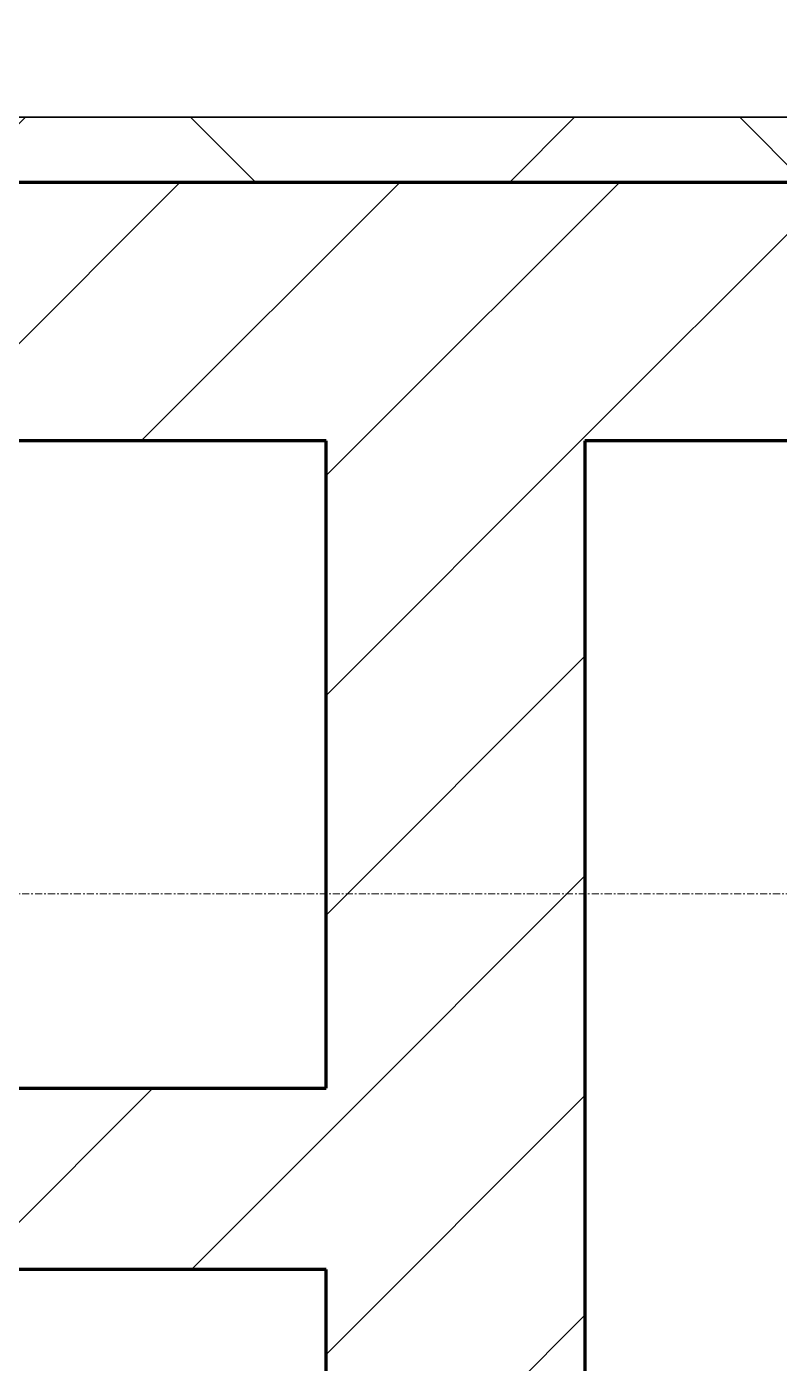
# Model space of a CAD drawing. Header units: millimetres. Extents: x -726012 to -647389, y -20772 to 18805.
# Drawn here: x -679734 to -679152, y 3216 to 4249 of the extents above; entities that cross this region are included whole.
import ezdxf
from ezdxf.xclip import XClip

# ---------------------------------------------------------------- set-up
doc = ezdxf.new("R2010")
doc.units = ezdxf.units.MM
doc.header["$XCLIPFRAME"] = 0
doc.linetypes.add('DPA_Grid _ Level 100', pattern=[10, 5.5, -1.6, 1.3, -1.6])
for name, color, linetype, lineweight in [('A-GLAZ-CURT', 2, 'Continuous', 9), ('A-WALL', 5, 'Continuous', 35), ('A-WALL-FNSH', 2, 'Continuous', 35), ('A-WALL-PATT', 1, 'Continuous', 35), ('S-GRID', 251, 'Continuous', 9)]:
    doc.layers.add(name, color=color, linetype=linetype, lineweight=lineweight)
doc.layers.add('A11_ALU.SOLID SHEET', color=2, linetype='Continuous')
pattern_1 = [(45, (0, 0), (-84.852814, 84.852814), [])]

# ---------------------------------------------------------------- blocks, each defined once
blk = doc.blocks.new('PPLS-PP19_Custom Tile Pattern - Custom Tile Pattern-V194-4233-01 ENLARGED MULTI-PURPOSE LEVEL - REFLECTED CEILING PLAN - SHEET 4')
at = {"layer": 'A-GLAZ-CURT'}
for p, q in [((-300, 0), (300, 0)), ((300, 0), (-300, 0)), ((196, 0), (213.3, 0)), ((213.3, 0), (196, 0)), ((230.1, 0), (300, 0)), ((-300, -50), (300, -50)), ((300, -50), (-300, -50))]:
    blk.add_line(p, q, dxfattribs=at)
for points, knots in [([(168.4, 0), (167.7, 0), (162.5, 0), (147, 0), (113.2, 0), (90.3, 0), (82.5, 0)], [-543.375029, -543.375029, -543.375029, -543.375029, -530.793311, -458.593899, -401.860199, -373.637621, -373.637621, -373.637621, -373.637621]), ([(94.4, 0), (94.4, 0), (94.6, 0), (99.1, 0), (109, 0), (120.8, 0), (139.9, 0), (163.3, 0), (185.2, 0), (193.6, 0), (194.7, 0), (194.8, 0)], [-2348.345796, -2348.345796, -2348.345796, -2348.345796, -2310.419338, -2233.599744, -2052.234781, -1843.028543, -1530.39897, -1095.004608, -529.74427, -295.064701, -265.121568, -265.121568, -265.121568, -265.121568]), ([(157.9, 0), (156.8, 0), (151.7, 0), (143.3, 0), (134, 0), (126.2, 0), (118.6, 0), (114.2, 0), (112, 0), (105.7, 0), (105.2, 0), (105.2, 0)], [-10292.955006, -10292.955006, -10292.955006, -10292.955006, -10098.273015, -9847.788484, -9677.714971, -9567.007022, -9453.21225, -9220.200448, -9012.77275, -8966.157302, -8929.495943, -8929.495943, -8929.495943, -8929.495943]), ([(128.6, 0), (128.8, 0), (130.2, 0), (139.3, 0), (152.7, 0), (161.2, 0), (162.2, 0), (162.8, 0)], [-633.326174, -633.326174, -633.326174, -633.326174, -627.736123, -618.981161, -602.094757, -592.980799, -581.414464, -581.414464, -581.414464, -581.414464]), ([(193.8, 0), (193.3, 0), (190.1, 0), (183.1, 0), (171, 0), (161.9, 0), (161.3, 0), (158.4, 0), (157.9, 0), (157.8, 0)], [-11665.349007, -11665.349007, -11665.349007, -11665.349007, -11565.880756, -11105.624034, -10839.086983, -10768.332124, -10666.779182, -10580.760289, -10550.278881, -10550.278881, -10550.278881, -10550.278881]), ([(300, 0), (286.5, 0), (254.2, 0), (207.1, 0), (177.4, 0), (159.3, 0), (158.3, 0), (158.3, 0)], [-285.253232, -285.253232, -285.253232, -285.253232, -244.693688, -187.987675, -143.776725, -129.632772, -123.352749, -123.352749, -123.352749, -123.352749]), ([(159.1, 0), (159.1, 0), (160.8, 0), (165.2, 0), (174.2, 0), (186, 0), (208.8, 0), (219.4, 0), (230.1, 0)], [-115.643202, -115.643202, -115.643202, -115.643202, -114.681583, -87.660824, -65.295536, -41.623857, -24.459831, 0, 0, 0, 0]), ([(162.8, 0), (165.4, 0), (170.9, 0), (172.6, 0), (172.6, 0)], [-111.264224, -111.264224, -111.264224, -111.264224, -56.742688, -19.085662, -19.085662, -19.085662, -19.085662]), ([(247.1, 0), (246.8, 0), (245, 0), (238.3, 0), (226.6, 0), (221.1, 0), (200.3, 0), (183, 0), (174.3, 0), (169.7, 0), (169, 0)], [-9649.085549, -9649.085549, -9649.085549, -9649.085549, -9581.591397, -9406.094246, -9221.510254, -9016.44624, -8717.832359, -8253.978395, -8152.463617, -8069.855175, -8069.855175, -8069.855175, -8069.855175]), ([(215.2, 0), (214.6, 0), (210.5, 0), (204, 0), (187.5, 0), (175.3, 0), (169.5, 0)], [-203.825446, -203.825446, -203.825446, -203.825446, -198.527383, -184.406837, -162.427601, -142.916156, -142.916156, -142.916156, -142.916156]), ([(171.5, 0), (176.5, 0), (193.2, 0), (201.7, 0), (208.8, 0), (212.1, 0), (217, 0), (218.6, 0)], [-7971.819559, -7971.819559, -7971.819559, -7971.819559, -7784.112253, -7606.717214, -7289.299508, -7042.621073, -6939.296904, -6939.296904, -6939.296904, -6939.296904]), ([(172.1, 0), (177.7, 0), (187.9, 0), (201.1, 0), (207.5, 0), (214, 0), (215.1, 0)], [-255.364076, -255.364076, -255.364076, -255.364076, -237.955587, -223.92608, -215.862851, -208.75215, -208.75215, -208.75215, -208.75215]), ([(300, 0), (288.2, 0), (262, 0), (230.4, 0), (219.9, 0), (219, 0)], [-12528.858583, -12528.858583, -12528.858583, -12528.858583, -11905.454923, -11162.864862, -10856.732305, -10856.732305, -10856.732305, -10856.732305]), ([(219.8, 0), (225.3, 0), (244.4, 0), (266.7, 0), (281.7, 0), (291.7, 0), (296.5, 0), (297.9, 0), (298.1, 0)], [-6915.603924, -6915.603924, -6915.603924, -6915.603924, -6582.165592, -6068.460911, -5766.029927, -5566.724884, -5280.360606, -5199.253518, -5199.253518, -5199.253518, -5199.253518]), ([(219.9, 0), (220.9, 0), (227.8, 0), (242.1, 0), (246.5, 0), (247, 0)], [-10670.940496, -10670.940496, -10670.940496, -10670.940496, -10511.382485, -9925.173265, -9834.877357, -9834.877357, -9834.877357, -9834.877357]), ([(284.8, 0), (284.8, 0), (285.1, 0), (287.5, 0), (293.6, 0), (297.8, 0), (300, 0)], [-4110.630118, -4110.630118, -4110.630118, -4110.630118, -4053.389046, -3959.664717, -3862.421465, -3746.95702, -3746.95702, -3746.95702, -3746.95702]), ([(297.4, 0), (295.8, 0), (291.6, 0), (285.4, 0), (284.9, 0)], [-4803.172655, -4803.172655, -4803.172655, -4803.172655, -4358.271401, -4143.037883, -4143.037883, -4143.037883, -4143.037883])]:
    blk.add_open_spline(points, degree=3, knots=knots, dxfattribs=at)
for points in [[(168.7, 0), (168.7, 0), (169.8, 0), (171.5, 0)], [(195.1, 0), (194.9, 0), (194.4, 0), (193.8, 0)]]:
    blk.add_open_spline(points, degree=3, dxfattribs=at)
blk = doc.blocks.new('PPLS-PP19_Custom Tile Pattern - Custom Tile Pattern-V195-4233-01 ENLARGED MULTI-PURPOSE LEVEL - REFLECTED CEILING PLAN - SHEET 4')
at = {"layer": 'A-GLAZ-CURT'}
for p, q in [((-300, 0), (300, 0)), ((300, 0), (-300, 0)), ((-293.1, 0), (-275.8, 0)), ((-275.8, 0), (-293.1, 0)), ((-222.3, 0), (-205, 0)), ((-205, 0), (-222.3, 0)), ((-300, -50), (300, -50)), ((300, -50), (-300, -50))]:
    blk.add_line(p, q, dxfattribs=at)
at = {"layer": 'A-GLAZ-CURT', "flags": 128}
for points in [[(-300, 0), (-291.6, 0), (-283.3, 0), (-275.2, 0), (-267.3, 0), (-259.5, 0), (-251.8, 0), (-244.6, 0)], [(-244.6, 0), (-252, 0), (-259.7, 0), (-267.5, 0), (-275.5, 0), (-283.6, 0), (-291.7, 0), (-300, 0)], [(-125.2, 0), (-128.5, 0), (-134.2, 0), (-140, 0), (-145.5, 0), (-150.6, 0), (-155.5, 0), (-160.3, 0), (-164.9, 0), (-169.6, 0), (-174.5, 0), (-179.5, 0), (-184.8, 0), (-190.4, 0), (-196.4, 0), (-202.6, 0), (-209, 0), (-215.7, 0), (-222.6, 0), (-229.7, 0), (-237, 0), (-244.4, 0)], [(-244.2, 0), (-236.7, 0), (-229.4, 0), (-222.1, 0), (-214.8, 0), (-207.7, 0), (-200.8, 0), (-194, 0), (-187.5, 0), (-181.4, 0), (-176.2, 0)], [(-175.6, 0), (-170.3, 0), (-165.6, 0), (-162, 0), (-159.5, 0), (-157.5, 0), (-154.5, 0), (-149.4, 0), (-141.8, 0), (-132.8, 0), (-126.1, 0)]]:
    blk.add_lwpolyline(points, dxfattribs=at)
at = {"layer": 'A-GLAZ-CURT'}
for points, knots in [([(-300, 0), (-284.7, 0), (-236.6, 0), (-174.6, 0), (-130, 0), (-113.9, 0), (-108.7, 0), (-108.5, 0)], [-5323.127839, -5323.127839, -5323.127839, -5323.127839, -4502.809032, -2700.551212, -1002.059161, -460.363443, -443.593987, -443.593987, -443.593987, -443.593987]), ([(-244.6, 0), (-256.8, 0), (-274.8, 0), (-294.5, 0), (-300, 0)], [-14482.896641, -14482.896641, -14482.896641, -14482.896641, -13729.592194, -13439.944408, -13439.944408, -13439.944408, -13439.944408]), ([(-137.9, 0), (-140.6, 0), (-147.7, 0), (-147.7, 0), (-158.7, 0), (-174, 0), (-185.6, 0), (-209.8, 0), (-232, 0), (-255.2, 0), (-262.6, 0), (-264.9, 0), (-265.4, 0)], [-3187.727384, -3187.727384, -3187.727384, -3187.727384, -2919.378265, -2477.344047, -2237.412286, -2029.680487, -1755.085331, -1400.429864, -858.079193, -543.655514, -208.940337, 0, 0, 0, 0]), ([(-258.6, 0), (-257.9, 0), (-254.4, 0), (-248.9, 0), (-244.6, 0)], [-5722.54675, -5722.54675, -5722.54675, -5722.54675, -5657.471696, -5422.640931, -5422.640931, -5422.640931, -5422.640931]), ([(-244, 0), (-236.7, 0), (-226, 0), (-213.1, 0), (-200.2, 0), (-188.5, 0), (-179.8, 0), (-176.2, 0)], [-5413.335975, -5413.335975, -5413.335975, -5413.335975, -5017.494783, -4832.723979, -4666.091899, -4349.945572, -4158.078415, -4158.078415, -4158.078415, -4158.078415]), ([(-107.9, 0), (-116.2, 0), (-146.7, 0), (-192.5, 0), (-233.3, 0), (-243.5, 0)], [-17979.016878, -17979.016878, -17979.016878, -17979.016878, -17136.203329, -15131.813646, -14505.351588, -14505.351588, -14505.351588, -14505.351588]), ([(-176.2, 0), (-176.9, 0), (-183.9, 0), (-199.5, 0), (-216.6, 0), (-231.3, 0), (-233.5, 0), (-234, 0)], [-1800.382347, -1800.382347, -1800.382347, -1800.382347, -1763.376603, -1422.553702, -978.033455, -846.069444, -682.911962, -682.911962, -682.911962, -682.911962]), ([(-233.5, 0), (-233.4, 0), (-232.4, 0), (-230.7, 0), (-225.3, 0), (-223.6, 0)], [-455.274641, -455.274641, -455.274641, -455.274641, -440.605512, -119.536984, 0, 0, 0, 0]), ([(-223.6, 0), (-219.4, 0), (-206.2, 0), (-188.6, 0), (-169, 0), (-152.1, 0), (-136.8, 0), (-127.3, 0), (-124.2, 0), (-123.4, 0), (-123.3, 0)], [-5463.295695, -5463.295695, -5463.295695, -5463.295695, -5161.076232, -4739.070012, -4465.409639, -4149.119819, -3839.893365, -3647.167523, -3488.92562, -3439.852845, -3439.852845, -3439.852845, -3439.852845]), ([(-175.7, 0), (-172.9, 0), (-166.6, 0), (-158.7, 0), (-157.2, 0)], [-4147.886235, -4147.886235, -4147.886235, -4147.886235, -4000.813434, -3840.635403, -3840.635403, -3840.635403, -3840.635403]), ([(-133.8, 0), (-135.5, 0), (-137.8, 0), (-149.3, 0), (-160.9, 0), (-169.7, 0), (-175.1, 0)], [-2731.647847, -2731.647847, -2731.647847, -2731.647847, -2418.507304, -2308.929706, -2113.765672, -1821.098565, -1821.098565, -1821.098565, -1821.098565]), ([(-152.3, 0), (-151, 0), (-147.7, 0), (-143.6, 0), (-138.6, 0)], [-3494.978217, -3494.978217, -3494.978217, -3494.978217, -3371.022232, -3227.460399, -3227.460399, -3227.460399, -3227.460399]), ([(-118.8, 0), (-121.9, 0), (-126.3, 0), (-137, 0), (-147.5, 0), (-150, 0), (-150.6, 0)], [-5938.474035, -5938.474035, -5938.474035, -5938.474035, -5700.061948, -5508.838257, -5298.784692, -5196.16478, -5196.16478, -5196.16478, -5196.16478]), ([(-150.3, 0), (-150.1, 0), (-147.7, 0), (-142.6, 0), (-127.3, 0), (-107.3, 0), (-90.4, 0), (-75.3, 0), (-68.4, 0), (-65.1, 0), (-63.6, 0)], [-4948.728362, -4948.728362, -4948.728362, -4948.728362, -4883.323924, -4440.880425, -4054.690705, -3793.097032, -3402.597032, -3144.956779, -3050.982048, -2969.237017, -2969.237017, -2969.237017, -2969.237017]), ([(-39.6, 0), (-43.7, 0), (-56.2, 0), (-78.2, 0), (-110.9, 0), (-130.5, 0), (-147.7, 0), (-149.1, 0)], [-8365.858803, -8365.858803, -8365.858803, -8365.858803, -8073.216054, -7508.296369, -7004.680444, -6449.282163, -6277.220794, -6277.220794, -6277.220794, -6277.220794]), ([(-148.2, 0), (-146.9, 0), (-140.1, 0), (-137.3, 0), (-133.9, 0), (-128.8, 0), (-126.5, 0)], [-6162.058746, -6162.058746, -6162.058746, -6162.058746, -6017.569127, -5560.701257, -5364.112219, -5231.017328, -5231.017328, -5231.017328, -5231.017328]), ([(-108.7, 0), (-114.6, 0), (-124.7, 0), (-139, 0), (-146.1, 0), (-146.9, 0)], [-1261.02735, -1261.02735, -1261.02735, -1261.02735, -945.742622, -741.901385, -489.130243, -489.130243, -489.130243, -489.130243]), ([(-146.7, 0), (-146.6, 0), (-145.5, 0), (-135.7, 0), (-128.3, 0), (-125.2, 0)], [-420.34245, -420.34245, -420.34245, -420.34245, -406.956646, -290.263673, 0, 0, 0, 0]), ([(-127.4, 0), (-131.6, 0), (-133.2, 0), (-134.1, 0), (-134.1, 0)], [-8540.990293, -8540.990293, -8540.990293, -8540.990293, -8266.114998, -8246.473386, -8246.473386, -8246.473386, -8246.473386]), ([(-134.1, 0), (-133.3, 0), (-130.3, 0), (-120.9, 0), (-111.9, 0), (-108.9, 0)], [-7657.439573, -7657.439573, -7657.439573, -7657.439573, -7293.749979, -6839.55839, -6626.630399, -6626.630399, -6626.630399, -6626.630399]), ([(-120.1, 0), (-120.1, 0), (-120.2, 0), (-121.3, 0), (-129.2, 0), (-133.8, 0)], [-2933.992132, -2933.992132, -2933.992132, -2933.992132, -2920.575025, -2840.280255, -2731.647847, -2731.647847, -2731.647847, -2731.647847]), ([(-113.4, 0), (-113.4, 0), (-114, 0), (-119.7, 0), (-125.4, 0), (-127, 0), (-127.4, 0)], [-328.499627, -328.499627, -328.499627, -328.499627, -282.672656, -98.539552, -24.539552, 0, 0, 0, 0]), ([(-126.5, 0), (-122.4, 0), (-108.7, 0), (-86.7, 0), (-63.4, 0), (-54.4, 0), (-49, 0), (-42.9, 0), (-39.6, 0)], [-5231.017328, -5231.017328, -5231.017328, -5231.017328, -4994.692869, -4542.524482, -4008.285538, -3689.699207, -3546.54457, -3373.854434, -3373.854434, -3373.854434, -3373.854434]), ([(-125.2, 0), (-124.9, 0), (-122, 0), (-115.2, 0), (-109, 0), (-107.9, 0)], [-3362.7396, -3362.7396, -3362.7396, -3362.7396, -3342.215224, -3074.362186, -3017.094615, -3017.094615, -3017.094615, -3017.094615]), ([(-122.1, 0), (-122, 0), (-121.7, 0), (-121.2, 0), (-120.9, 0)], [-3136.336417, -3136.336417, -3136.336417, -3136.336417, -3110.304437, -3035.164275, -3035.164275, -3035.164275, -3035.164275]), ([(-39.7, 0), (-40.5, 0), (-45.1, 0), (-46.1, 0), (-60.6, 0), (-81.2, 0), (-99.5, 0), (-114, 0), (-117.3, 0), (-118.8, 0)], [-1732.054927, -1732.054927, -1732.054927, -1732.054927, -1672.078046, -1405.135169, -1060.00838, -740.068933, -229.489605, -116.330425, 0, 0, 0, 0]), ([(-117.7, 0), (-117.2, 0), (-114.8, 0), (-113.4, 0), (-113.4, 0)], [-821.249067, -821.249067, -821.249067, -821.249067, -394.672656, -330.879064, -330.879064, -330.879064, -330.879064]), ([(-107.9, 0), (-108.3, 0), (-112.9, 0), (-116.6, 0), (-117.6, 0)], [-1478.24832, -1478.24832, -1478.24832, -1478.24832, -1433.981041, -985.49888, -985.49888, -985.49888, -985.49888]), ([(-115.8, 0), (-115, 0), (-112.5, 0), (-108.6, 0), (-108, 0)], [-5724.064692, -5724.064692, -5724.064692, -5724.064692, -5430.283136, -5382.062616, -5382.062616, -5382.062616, -5382.062616]), ([(-39.5, 0), (-40, 0), (-45.4, 0), (-56.2, 0), (-75.6, 0), (-94, 0), (-112, 0), (-114.9, 0), (-115.6, 0)], [-1818.977932, -1818.977932, -1818.977932, -1818.977932, -1792.521578, -1466.981642, -1208.454564, -789.402658, -501.969187, -243.577221, -243.577221, -243.577221, -243.577221]), ([(-40.5, 0), (-41.6, 0), (-45, 0), (-59, 0), (-84.6, 0), (-101.1, 0), (-107.9, 0)], [-3777.745706, -3777.745706, -3777.745706, -3777.745706, -3538.256648, -2842.901703, -2193.204658, -1478.430219, -1478.430219, -1478.430219, -1478.430219]), ([(-107.9, 0), (-102.7, 0), (-89.5, 0), (-74, 0), (-62.7, 0), (-60.4, 0), (-60, 0)], [-6602.587496, -6602.587496, -6602.587496, -6602.587496, -6236.997189, -5713.340575, -5140.470607, -5006.787413, -5006.787413, -5006.787413, -5006.787413]), ([(-86.2, 0), (-91.4, 0), (-98.4, 0), (-106, 0), (-107.9, 0)], [-1681.3698, -1681.3698, -1681.3698, -1681.3698, -1374.161226, -1274.576204, -1274.576204, -1274.576204, -1274.576204]), ([(-107.6, 0), (-105.5, 0), (-97.8, 0), (-85.3, 0), (-71.7, 0), (-65.9, 0), (-65.1, 0)], [-3012.454225, -3012.454225, -3012.454225, -3012.454225, -2902.289527, -2605.247022, -2322.099534, -2241.8264, -2241.8264, -2241.8264, -2241.8264]), ([(-72.9, 0), (-75.5, 0), (-85.5, 0), (-98.3, 0), (-107.5, 0)], [-19442.345229, -19442.345229, -19442.345229, -19442.345229, -18935.241197, -17992.138722, -17992.138722, -17992.138722, -17992.138722]), ([(-107.1, 0), (-103.9, 0), (-95.4, 0), (-71.3, 0), (-42.5, 0), (-12.8, 0), (4.2, 0), (9.6, 0), (10.1, 0), (10.2, 0)], [-5358.698861, -5358.698861, -5358.698861, -5358.698861, -5103.229623, -4799.173296, -4065.652676, -3589.737505, -3285.047089, -3066.359526, -3044.715262, -3044.715262, -3044.715262, -3044.715262]), ([(-91.5, 0), (-90.1, 0), (-84.7, 0), (-77.4, 0), (-72.7, 0), (-72.6, 0), (-72.6, 0)], [-19832.387487, -19832.387487, -19832.387487, -19832.387487, -19753.885894, -19541.04734, -19478.625389, -19471.062469, -19471.062469, -19471.062469, -19471.062469]), ([(-64, 0), (-64.1, 0), (-72.5, 0), (-80.6, 0), (-86.2, 0)], [-2171.769325, -2171.769325, -2171.769325, -2171.769325, -2007.031671, -1681.3698, -1681.3698, -1681.3698, -1681.3698]), ([(-29, 0), (-34, 0), (-43.7, 0), (-56.4, 0), (-71.7, 0), (-77.8, 0), (-82.7, 0), (-83.3, 0), (-83.3, 0)], [-2680.714891, -2680.714891, -2680.714891, -2680.714891, -2413.671296, -2161.752162, -2006.592567, -1646.621388, -1424.436217, -1393.971743, -1393.971743, -1393.971743, -1393.971743]), ([(-83.3, 0), (-83.3, 0), (-82.9, 0), (-76.1, 0), (-63, 0), (-50.1, 0), (-42.2, 0), (-39.9, 0)], [-1393.4169, -1393.4169, -1393.4169, -1393.4169, -1353.722004, -1274.333717, -1073.56893, -651.549973, -428.914382, -428.914382, -428.914382, -428.914382]), ([(31.2, 0), (26, 0), (12, 0), (-16.9, 0), (-47.4, 0), (-65.8, 0), (-66.4, 0), (-66.4, 0)], [-4496.803627, -4496.803627, -4496.803627, -4496.803627, -4222.080604, -3745.412743, -2981.410125, -2542.574734, -2498.224237, -2498.224237, -2498.224237, -2498.224237]), ([(-66.4, 0), (-66.4, 0), (-63.6, 0), (-53.6, 0), (-34.4, 0), (-29.8, 0), (-29.2, 0)], [-2493.31794, -2493.31794, -2493.31794, -2493.31794, -2315.303971, -1809.437387, -963.711516, -666.19313, -666.19313, -666.19313, -666.19313]), ([(-63.6, 0), (-61.5, 0), (-57.4, 0), (-54.5, 0), (-45.2, 0), (-40.8, 0), (-40.5, 0), (-40.4, 0)], [-2969.237017, -2969.237017, -2969.237017, -2969.237017, -2851.217951, -2734.127174, -2474.780881, -2410.990208, -2350.645972, -2350.645972, -2350.645972, -2350.645972]), ([(-58.8, 0), (-58.4, 0), (-57.3, 0), (-54.2, 0), (-46.3, 0), (-42.6, 0), (-41.8, 0)], [-4859.52896, -4859.52896, -4859.52896, -4859.52896, -4680.891996, -4469.85053, -4321.566175, -4270.495146, -4270.495146, -4270.495146, -4270.495146]), ([(28.4, 0), (26.8, 0), (22.1, 0), (12.8, 0), (-2.9, 0), (-20.6, 0), (-32.8, 0), (-44.9, 0), (-51.4, 0), (-51.8, 0)], [-2192.696995, -2192.696995, -2192.696995, -2192.696995, -2106.613311, -1925.670641, -1617.263037, -1290.787923, -1039.307308, -819.71621, -644.910881, -644.910881, -644.910881, -644.910881]), ([(-51.8, 0), (-51.8, 0), (-51.8, 0), (-47.4, 0), (-46, 0), (-40.2, 0), (-36.8, 0)], [-632.814994, -632.814994, -632.814994, -632.814994, -627.965721, -508.377888, -260.442412, 0, 0, 0, 0]), ([(-41.8, 0), (-39.9, 0), (-37.7, 0), (-36.9, 0), (-36.8, 0)], [-4270.495146, -4270.495146, -4270.495146, -4270.495146, -4161.040818, -4106.245333, -4106.245333, -4106.245333, -4106.245333]), ([(-36.6, 0), (-36.6, 0), (-38.3, 0), (-39.5, 0), (-39.6, 0)], [-4069.478503, -4069.478503, -4069.478503, -4069.478503, -3858.647035, -3835.226584, -3835.226584, -3835.226584, -3835.226584]), ([(-39.5, 0), (-38.3, 0), (-35.4, 0), (-33.6, 0), (-29.9, 0), (-28.6, 0)], [-415.832972, -415.832972, -415.832972, -415.832972, -296.515819, -83.513472, 0, 0, 0, 0]), ([(-36.3, 0), (-36.4, 0), (-37, 0), (-38.5, 0), (-39.5, 0)], [-1855.773136, -1855.773136, -1855.773136, -1855.773136, -1810.870157, -1736.742833, -1736.742833, -1736.742833, -1736.742833]), ([(-26.8, 0), (-27.8, 0), (-32.3, 0), (-37.1, 0), (-39.4, 0)], [-8718.362214, -8718.362214, -8718.362214, -8718.362214, -8532.293389, -8369.627725, -8369.627725, -8369.627725, -8369.627725]), ([(9.3, 0), (9.1, 0), (7.6, 0), (2.6, 0), (-12.2, 0), (-25.1, 0), (-34.6, 0), (-39.2, 0)], [-2922.926651, -2922.926651, -2922.926651, -2922.926651, -2882.788014, -2720.818881, -2518.50168, -2125.455881, -1826.829157, -1826.829157, -1826.829157, -1826.829157]), ([(-39, 0), (-38, 0), (-28.7, 0), (-18, 0), (8.6, 0), (15, 0), (22.9, 0), (31, 0), (39, 0), (51.2, 0), (58.7, 0), (61.3, 0), (61.5, 0)], [-3362.796854, -3362.796854, -3362.796854, -3362.796854, -3315.260113, -2864.387349, -2439.246196, -2084.094819, -1956.422387, -1818.904206, -1645.594513, -1443.202566, -1228.752106, -1120.932285, -1120.932285, -1120.932285, -1120.932285]), ([(-36.8, 0), (-32.4, 0), (-19.2, 0), (2.8, 0), (20.7, 0), (28.8, 0)], [-6191.144455, -6191.144455, -6191.144455, -6191.144455, -5862.463379, -5340.621928, -4918.939309, -4918.939309, -4918.939309, -4918.939309]), ([(-36.3, 0), (-36.3, 0), (-34.7, 0), (-28.9, 0), (-27, 0), (-26.5, 0)], [-9150.272121, -9150.272121, -9150.272121, -9150.272121, -9057.163041, -8919.836787, -8834.607043, -8834.607043, -8834.607043, -8834.607043]), ([(30.8, 0), (29.3, 0), (20.1, 0), (3.5, 0), (-16.6, 0), (-34.8, 0), (-36, 0)], [-10462.034656, -10462.034656, -10462.034656, -10462.034656, -10363.088938, -9884.23066, -9424.652049, -9182.880979, -9182.880979, -9182.880979, -9182.880979]), ([(-33.3, 0), (-33.3, 0), (-32.9, 0), (-31.2, 0), (-30.5, 0)], [-2415.024266, -2415.024266, -2415.024266, -2415.024266, -2357.633367, -2323.618664, -2323.618664, -2323.618664, -2323.618664]), ([(70.6, 0), (66.2, 0), (55.8, 0), (39.6, 0), (24.7, 0), (2.6, 0), (-17.8, 0), (-30.6, 0), (-31.8, 0), (-32, 0)], [-4647.237329, -4647.237329, -4647.237329, -4647.237329, -4326.416877, -4098.545751, -3766.694881, -3333.063701, -2994.501669, -2698.150104, -2614.070998, -2614.070998, -2614.070998, -2614.070998]), ([(-30.8, 0), (-30.7, 0), (-30, 0), (-23.5, 0), (-15.8, 0), (-15.2, 0)], [-54176.191683, -54176.191683, -54176.191683, -54176.191683, -54157.274271, -53749.15266, -53717.791567, -53717.791567, -53717.791567, -53717.791567]), ([(-30.5, 0), (-27.1, 0), (-17.8, 0), (6, 0), (22.1, 0), (37.4, 0), (45.9, 0), (57.8, 0), (64.5, 0), (72.7, 0), (75.2, 0), (76, 0), (76.2, 0)], [-2323.618664, -2323.618664, -2323.618664, -2323.618664, -2142.497158, -1716.209403, -1206.526904, -1089.329421, -901.315459, -753.071572, -495.328968, -421.953223, -334.951786, -290.452333, -290.452333, -290.452333, -290.452333]), ([(-13, 0), (-14.4, 0), (-17.7, 0), (-26, 0), (-29.5, 0), (-30.2, 0)], [-55207.591944, -55207.591944, -55207.591944, -55207.591944, -54789.006179, -54461.685999, -54290.791712, -54290.791712, -54290.791712, -54290.791712]), ([(-29, 0), (-28.7, 0), (-27.4, 0), (-24.5, 0), (-22.6, 0)], [-166.548282, -166.548282, -166.548282, -166.548282, -102.06493, 0, 0, 0, 0]), ([(8.3, 0), (8.2, 0), (7.2, 0), (0.3, 0), (-13.9, 0), (-24.9, 0), (-29, 0)], [-3574.286521, -3574.286521, -3574.286521, -3574.286521, -3526.962355, -3285.499107, -2903.012179, -2680.714891, -2680.714891, -2680.714891, -2680.714891]), ([(-28.6, 0), (-26.9, 0), (-20.3, 0), (-11.5, 0), (2.1, 0), (13.2, 0), (21.2, 0), (24.6, 0), (24.7, 0), (24.7, 0)], [-5361.429781, -5361.429781, -5361.429781, -5361.429781, -5261.36855, -5050.479954, -4785.90057, -4596.498881, -4445.288762, -4384.376941, -4376.041937, -4376.041937, -4376.041937, -4376.041937]), ([(-22.6, 0), (-20.3, 0), (-17, 0), (-11.4, 0), (-7.7, 0), (-6.6, 0), (-6.4, 0)], [-56468.192263, -56468.192263, -56468.192263, -56468.192263, -56344.022017, -56303.229861, -56166.290093, -56124.392176, -56124.392176, -56124.392176, -56124.392176]), ([(-15.2, 0), (-13.1, 0), (3.4, 0), (20.7, 0), (28.6, 0)], [-461.142613, -461.142613, -461.142613, -461.142613, -429.606584, -404.286242, -404.286242, -404.286242, -404.286242]), ([(-6.5, 0), (-6.7, 0), (-7.2, 0), (-7.6, 0), (-7.8, 0)], [-56009.792147, -56009.792147, -56009.792147, -56009.792147, -55949.290093, -55895.192118, -55895.192118, -55895.192118, -55895.192118]), ([(-2.6, 0), (-2.5, 0), (-1.2, 0), (4.9, 0), (16, 0), (22.5, 0), (24.5, 0)], [-226.825321, -226.825321, -226.825321, -226.825321, -220.269177, -206.416616, -198.214427, -187.717507, -187.717507, -187.717507, -187.717507]), ([(103.1, 0), (101.1, 0), (86.3, 0), (63.3, 0), (35.8, 0), (12, 0), (3.1, 0), (-1.7, 0), (-2.3, 0)], [-375.435014, -375.435014, -375.435014, -375.435014, -369.147452, -330.153101, -307.516438, -285.83788, -246.234814, -234.646884, -234.646884, -234.646884, -234.646884]), ([(24.7, 0), (24.5, 0), (21, 0), (15.5, 0), (10.8, 0), (9.6, 0)], [-4368.572414, -4368.572414, -4368.572414, -4368.572414, -4306.476363, -4080.000647, -3772.857994, -3772.857994, -3772.857994, -3772.857994]), ([(18.2, 0), (19.1, 0), (24.3, 0), (25.7, 0), (26.1, 0)], [-5700.113719, -5700.113719, -5700.113719, -5700.113719, -5554.232259, -5302.431367, -5302.431367, -5302.431367, -5302.431367]), ([(96, 0), (95.8, 0), (90.9, 0), (85.6, 0), (74.4, 0), (62.3, 0), (51.8, 0), (43.8, 0), (29.5, 0), (20.7, 0), (18.9, 0), (18.2, 0)], [-7548.167004, -7548.167004, -7548.167004, -7548.167004, -7531.75727, -7135.649961, -6924.452779, -6738.82075, -6548.303034, -6314.283804, -6135.05769, -5972.647715, -5832.674503, -5832.674503, -5832.674503, -5832.674503]), ([(28.8, 0), (33.1, 0), (51.3, 0), (74.6, 0), (93, 0), (97.1, 0)], [-404.099035, -404.099035, -404.099035, -404.099035, -390.253598, -346.313304, -333.742304, -333.742304, -333.742304, -333.742304]), ([(76.6, 0), (74.8, 0), (67.7, 0), (53.5, 0), (38.8, 0), (30.8, 0), (28.8, 0)], [-3095.572228, -3095.572228, -3095.572228, -3095.572228, -2950.589685, -2634.532728, -2313.748533, -2200.098674, -2200.098674, -2200.098674, -2200.098674]), ([(29.3, 0), (30.4, 0), (34.6, 0), (48.4, 0), (70.2, 0), (88, 0), (97.1, 0)], [-143.783622, -143.783622, -143.783622, -143.783622, -135.792042, -118.513713, -97.899267, -68.920535, -68.920535, -68.920535, -68.920535]), ([(29.5, 0), (29.6, 0), (31.2, 0), (38.1, 0), (53.4, 0), (71.7, 0), (84.8, 0), (86, 0), (92.5, 0), (94.3, 0)], [-4904.749014, -4904.749014, -4904.749014, -4904.749014, -4887.603822, -4705.298446, -4353.683244, -3960.84581, -3759.045785, -3336.541051, -2783.776468, -2783.776468, -2783.776468, -2783.776468]), ([(29.8, 0), (36.1, 0), (51.6, 0), (70.9, 0), (82.1, 0), (83.7, 0)], [-4901.322694, -4901.322694, -4901.322694, -4901.322694, -4573.028122, -4094.177415, -3869.465285, -3869.465285, -3869.465285, -3869.465285]), ([(53.2, 0), (53.1, 0), (52.2, 0), (45, 0), (36.5, 0), (30.8, 0)], [-622.740158, -622.740158, -622.740158, -622.740158, -566.066452, -360.610861, 0, 0, 0, 0]), ([(136.4, 0), (121.7, 0), (86.9, 0), (51.2, 0), (31.2, 0)], [-106.750556, -106.750556, -106.750556, -106.750556, -59.610984, 0, 0, 0, 0]), ([(165.4, 0), (160.5, 0), (146.4, 0), (109.8, 0), (76.9, 0), (57.8, 0), (46.5, 0), (41.2, 0), (36, 0), (35.5, 0), (35.5, 0)], [-527.901074, -527.901074, -527.901074, -527.901074, -458.593899, -401.860199, -357.622665, -341.267687, -334.000314, -326.15566, -319.318397, -317.489778, -317.489778, -317.489778, -317.489778]), ([(36.3, 0), (37.8, 0), (48.8, 0), (64.8, 0), (83, 0), (94.4, 0), (96.5, 0)], [-314.598523, -314.598523, -314.598523, -314.598523, -305.899624, -287.17622, -249.500363, -240.79965, -240.79965, -240.79965, -240.79965]), ([(61.5, 0), (61.5, 0), (61.2, 0), (54.6, 0), (53.7, 0), (53.6, 0)], [-1113.311073, -1113.311073, -1113.311073, -1113.311073, -1096.402191, -891.204116, -747.28819, -747.28819, -747.28819, -747.28819]), ([(76.2, 0), (75.6, 0), (73.6, 0), (71, 0), (70.6, 0)], [-193.634889, -193.634889, -193.634889, -193.634889, -31.537676, 0, 0, 0, 0]), ([(94.4, 0), (94.4, 0), (94.6, 0), (95.8, 0), (96.7, 0)], [-2348.345796, -2348.345796, -2348.345796, -2348.345796, -2310.419338, -2253.533331, -2253.533331, -2253.533331, -2253.533331]), ([(97, 0), (97.2, 0), (100.5, 0), (109, 0), (120.8, 0), (139.9, 0), (163.3, 0), (185.2, 0), (193.6, 0), (194.7, 0), (194.8, 0)], [-2246.266323, -2246.266323, -2246.266323, -2246.266323, -2233.599744, -2052.234781, -1843.028543, -1530.39897, -1095.004608, -529.74427, -295.064701, -265.121568, -265.121568, -265.121568, -265.121568]), ([(97.1, 0), (107.8, 0), (125.2, 0), (132.4, 0), (134.6, 0)], [-239.920566, -239.920566, -239.920566, -239.920566, -194.761443, -152.241002, -152.241002, -152.241002, -152.241002]), ([(114.4, 0), (114.2, 0), (112.1, 0), (105.9, 0), (98.9, 0), (97.1, 0)], [-8148.58938, -8148.58938, -8148.58938, -8148.58938, -8105.191388, -7723.759874, -7576.587838, -7576.587838, -7576.587838, -7576.587838]), ([(97.6, 0), (111.2, 0), (124.8, 0), (138.3, 0), (138.5, 0)], [-333.215778, -333.215778, -333.215778, -333.215778, -291.370682, -290.5735, -290.5735, -290.5735, -290.5735]), ([(98.1, 0), (99.4, 0), (108.2, 0), (116.4, 0), (128.6, 0), (128.9, 0)], [-67.897822, -67.897822, -67.897822, -67.897822, -63.759246, -39.050993, -35.895543, -35.895543, -35.895543, -35.895543]), ([(129, 0), (129, 0), (124.4, 0), (122.4, 0), (115, 0), (108, 0), (103.1, 0)], [-35.386604, -35.386604, -35.386604, -35.386604, -31.430235, -22.807238, -15.488593, 0, 0, 0, 0]), ([(157.9, 0), (156.8, 0), (151.7, 0), (143.3, 0), (134, 0), (126.2, 0), (118.6, 0), (114.2, 0), (112, 0), (105.7, 0), (105.2, 0), (105.2, 0)], [-10292.955006, -10292.955006, -10292.955006, -10292.955006, -10098.273015, -9847.788484, -9677.714971, -9567.007022, -9453.21225, -9220.200448, -9012.77275, -8966.157302, -8929.495943, -8929.495943, -8929.495943, -8929.495943]), ([(105.3, 0), (105.5, 0), (111, 0), (112.7, 0), (113.6, 0)], [-8920.561005, -8920.561005, -8920.561005, -8920.561005, -8814.835624, -8577.462505, -8577.462505, -8577.462505, -8577.462505]), ([(128.6, 0), (128.8, 0), (130.2, 0), (139.3, 0), (152.7, 0), (161.2, 0), (162.2, 0), (162.8, 0)], [-633.326174, -633.326174, -633.326174, -633.326174, -627.736123, -618.981161, -602.094757, -592.980799, -581.414464, -581.414464, -581.414464, -581.414464]), ([(137.1, 0), (136, 0), (133.6, 0), (129.9, 0), (129.1, 0)], [-670.405967, -670.405967, -670.405967, -670.405967, -651.020627, -640.742133, -640.742133, -640.742133, -640.742133])]:
    blk.add_open_spline(points, degree=3, knots=knots, dxfattribs=at)
for points in [[(-108, 0), (-103.9, 0), (-98.9, 0), (-91.5, 0)], [(-39.6, 0), (-38.9, 0), (-38, 0), (-37.4, 0)], [(24.5, 0), (25.2, 0), (25.7, 0), (26, 0)], [(27.4, 0), (27.7, 0), (28.1, 0), (28.6, 0)], [(80.3, 0), (79.6, 0), (78.3, 0), (76.6, 0)], [(84.1, 0), (83.5, 0), (82.4, 0), (81.7, 0)]]:
    blk.add_open_spline(points, degree=3, dxfattribs=at)
blk = doc.blocks.new('*U885')
at = {"layer": 'A-GLAZ-CURT'}
for name, p in [('PPLS-PP19_Custom Tile Pattern - Custom Tile Pattern-V194-4233-01 ENLARGED MULTI-PURPOSE LEVEL - REFLECTED CEILING PLAN - SHEET 4', (-3600, 11720.4)), ('PPLS-PP19_Custom Tile Pattern - Custom Tile Pattern-V195-4233-01 ENLARGED MULTI-PURPOSE LEVEL - REFLECTED CEILING PLAN - SHEET 4', (-3000, 11720.4))]:
    blk.add_blockref(name, p, dxfattribs=at)
blk = doc.blocks.new('*U1287')
blk.add_lwpolyline([(21173.4, -580), (28210, -580), (28210, -6850), (45954.2, -6850), (45954.2, 600), (82995.1, 600), (83086.5, 650), (90052, 650), (90392, 990), (103159.2, 990), (103159.2, 4990), (21173.4, 4990), (21173.4, 3485.5), (21203.4, 3485.5), (21203.4, 925.5), (21173.4, 925.5), (21173.4, -580)])
blk = doc.blocks.new('*U1069')
at = {"layer": 'S-GRID', "linetype": 'DPA_Grid _ Level 100'}
blk.add_line((24470.7, 11120.4), (-48391.9, 11120.4), dxfattribs=at)

msp = doc.modelspace()

# ---------------------------------------------------------------- hatches: boundary and pattern name
at = {"layer": 'A-WALL-PATT', "lineweight": 9}
h = msp.add_hatch(dxfattribs=at)
h.set_pattern_fill('FP_3', color=256, style=0, pattern_type=2)
h.set_pattern_definition([(45, (0, 0), (-212.13203, 212.13203), []), (135, (0, 0), (-212.13203, -212.13203), [])])
h.paths.add_polyline_path([(-661708, 4129), (-661758, 4179), (-698678.2, 4179), (-698678.2, 4129), (-663127.5, 4129)])
h = msp.add_hatch(dxfattribs=at)
h.set_pattern_fill('FP_2', color=256, style=0, pattern_type=2)
h.set_pattern_definition(pattern_1)
h.paths.add_polyline_path([(-661508, 3929), (-661708, 4129), (-698478.2, 4129), (-698478.2, 3929), (-661790.9, 3929)])
h = msp.add_hatch(dxfattribs=at)
h.set_pattern_fill('FP_2', color=256, style=0, pattern_type=2)
h.set_pattern_definition(pattern_1)
h.paths.add_polyline_path([(-679302.4, 1419), (-679302.4, 3929), (-679502.4, 3929), (-679502.4, 1419)])
h = msp.add_hatch(dxfattribs=at)
h.set_pattern_fill('FP_2', color=256, style=0, pattern_type=2)
h.set_pattern_definition(pattern_1)
h.paths.add_polyline_path([(-679502.4, 3289), (-679502.4, 3429), (-680252.4, 3429), (-680252.4, 3289)])

# ---------------------------------------------------------------- linework, layer by layer
at = {"layer": 'A-WALL', "color": 7, "lineweight": 70}
for p, q in [((-698478.2, 4129), (-661708, 4129)), ((-679502.4, 3929), (-680252.4, 3929)), ((-679502.4, 3429), (-679502.4, 3929)), ((-677077.4, 3929), (-679302.4, 3929)), ((-679302.4, 3929), (-679302.4, 1419)), ((-680252.4, 3429), (-679502.4, 3429)), ((-679502.4, 3289), (-680252.4, 3289)), ((-679502.4, 1419), (-679502.4, 3289))]:
    msp.add_line(p, q, dxfattribs=at)
at = {"layer": 'A-WALL-FNSH', "color": 250}
for p, q in [((-698678.2, 4179), (-661758, 4179)), ((-661708, 4129), (-698678.2, 4129))]:
    msp.add_line(p, q, dxfattribs=at)

# ---------------------------------------------------------------- block references
msp.add_blockref('*U885', (-676282.4, -7541.4))

# ---------------------------------------------------------------- next in the draw order: block references
at = {"layer": 'A11_ALU.SOLID SHEET'}
ref = msp.add_blockref('*U1287', (-744682.4, 3579), dxfattribs=at)
XClip(ref).set_block_clipping_path([(22516.8245944298, -23612.0000696909), (92487.8891097467, 7199.9972603897)])

# ---------------------------------------------------------------- next in the draw order: block references
msp.add_blockref('*U1069', (-676282.4, -7541.4))

doc.saveas('drawing.dxf')
